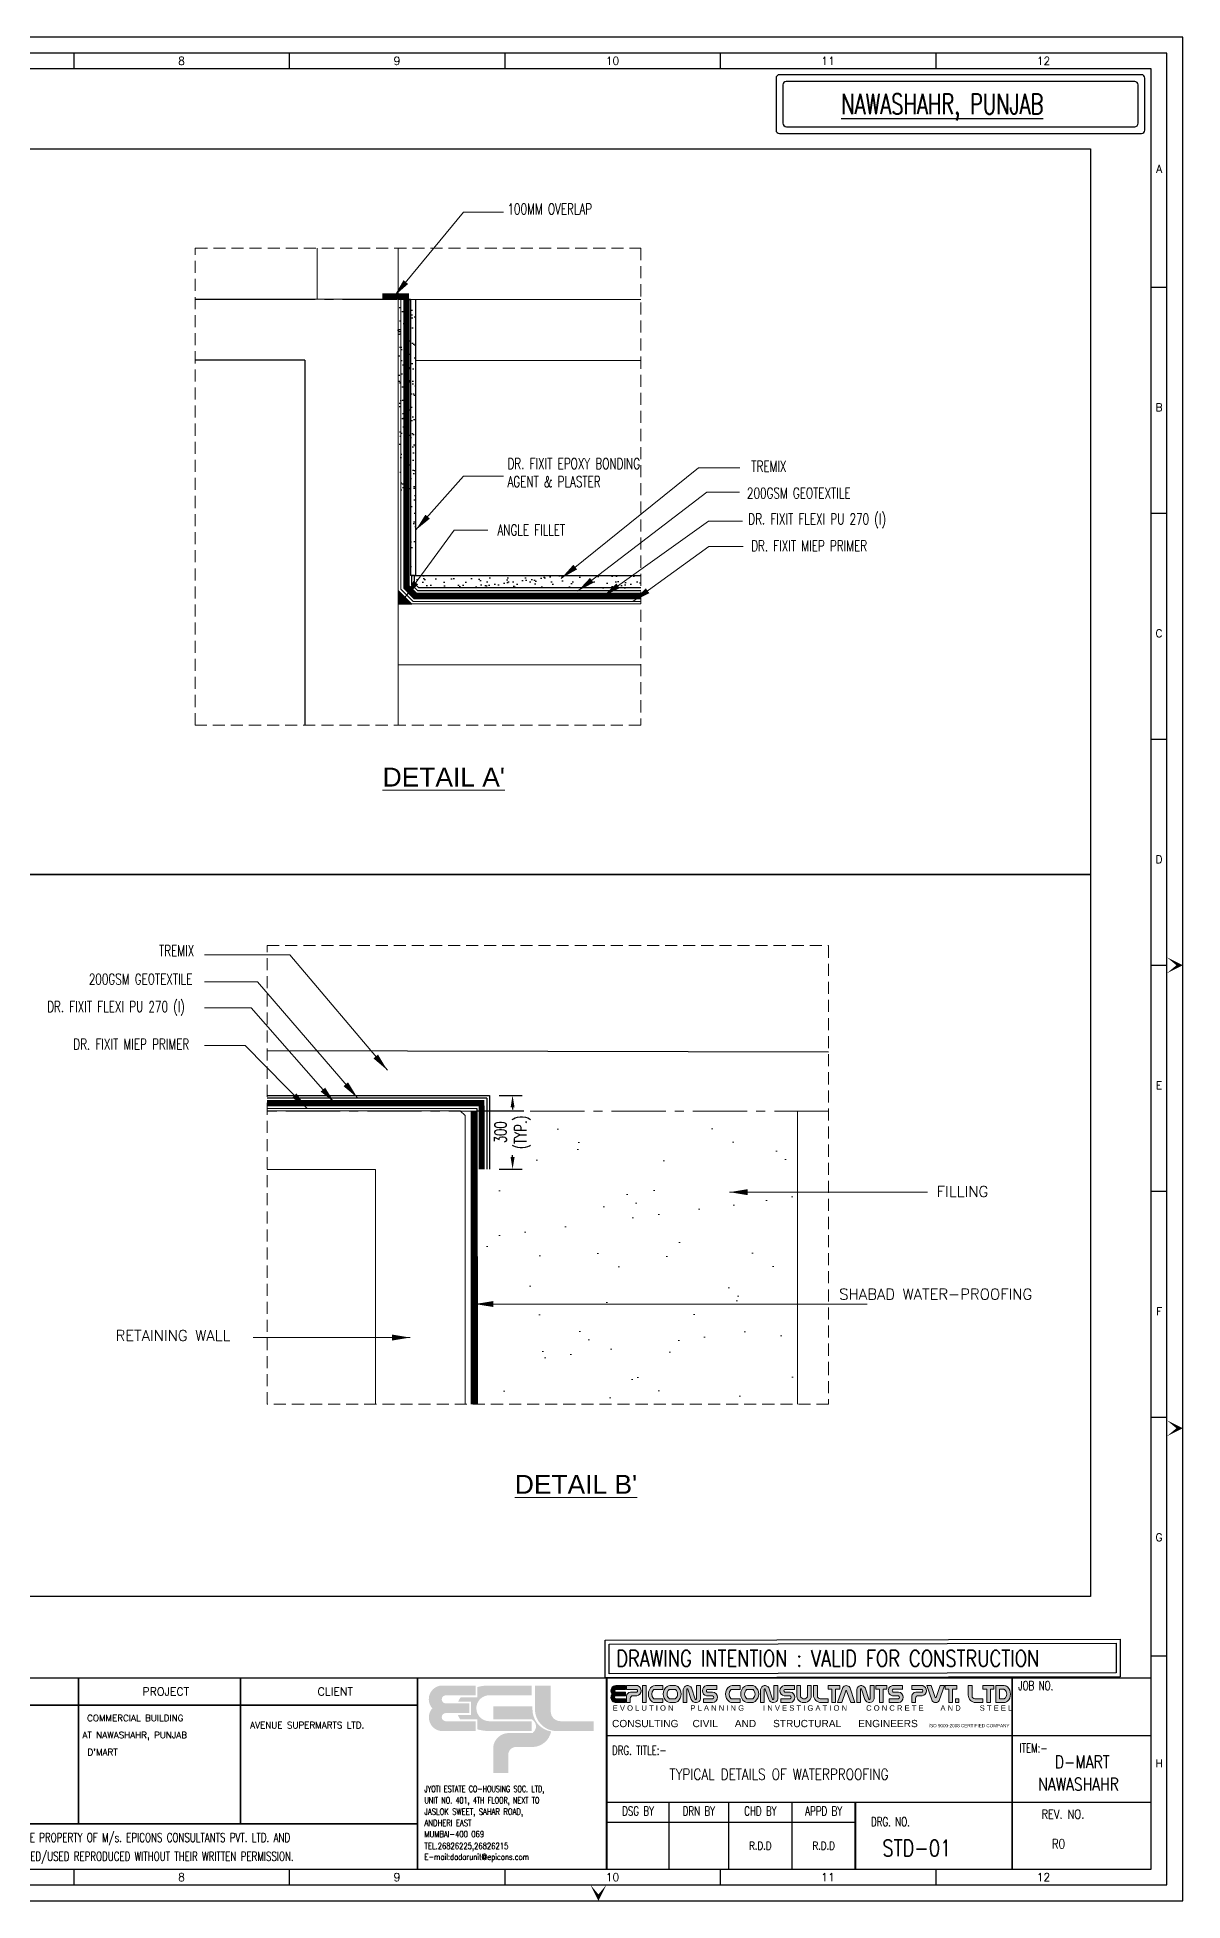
# Model space of a CAD drawing. Header units: inches. Extents: x 119838 to 336563, y 211485 to 250849.
# Drawn here: x 151009 to 174755, y 211780 to 250411 of the extents above; entities that cross this region are included whole.
import ezdxf
from ezdxf.enums import TextEntityAlignment as Align

# ---------------------------------------------------------------- set-up
doc = ezdxf.new("R2010")
doc.units = ezdxf.units.IN
doc.header["$MEASUREMENT"] = 0
for name, pattern in [('( Dashed )', [0.75, 0.5, -0.25]), ('AU- grd_tower_text$0$DASHED2', [0.375, 0.25, -0.125]), ('CENTER2', [1.125, 0.75, -0.125, 0.125, -0.125]), ('DASHED2', [9.525, 6.35, -3.175])]:
    doc.linetypes.add(name, pattern=pattern)
for name, color, linetype, lineweight in [('00 ECPL LOGO', 250, 'Continuous', 20), ('00 ELEV-2', 9, 'Continuous', 30), ('200 mm', 40, 'Continuous', 5), ('COMMENTS 09.01.18', 50, 'Continuous', 5), ('elevation', 252, 'Continuous', 5), ('hatch', 8, 'Continuous', 0), ('LINE', 251, 'Continuous', 18), ('text 1', 7, 'Continuous', 5), ('yogi arrow', 9, 'Continuous', 5), ('yogi stair', 25, 'DASHED2', 5), ('yogi txt', 7, 'Continuous', 5)]:
    doc.layers.add(name, color=color, linetype=linetype, lineweight=lineweight)
for name, color, linetype in [('COL', 1, 'Continuous'), ('Column', 1, 'Continuous'), ('LINE WORK', 4, 'Continuous'), ('membren', 100, 'Continuous'), ('PNA', 8, 'Continuous'), ('S-TEXT', 2, 'Continuous'), ('S-TEXT-1', 4, 'Continuous'), ('S-TITIL', 6, 'Continuous'), ('SCHEDULE LINE-1', 7, 'Continuous'), ('SUB TITLE', 3, 'Continuous'), ('TABLE FRAME', 5, 'Continuous'), ('text', 7, 'Continuous'), ('TEXT (SHEET)', 4, 'Continuous'), ('TITLE', 6, 'Continuous')]:
    doc.layers.add(name, color=color, linetype=linetype)
doc.styles.add('iso', font='simplex.shx', dxfattribs={"width": 0.8})
doc.styles.add('JITU', font='arial.ttf')
doc.styles.add('ROMANS', font='simplex.shx', dxfattribs={"width": 0.7})
doc.styles.add('SEC. TEXT', font='arial.ttf', dxfattribs={"height": 180})
doc.linetypes.add('ZIGZAG', pattern='A,0.0001,-0.2,[131,ltypeshp.shx,S=0.2,R=0,X=-0.2,Y=0],-0.4,[131,ltypeshp.shx,S=0.2,R=180,X=0.2,Y=0],-0.2', length=0.8001)
doc.dimstyles.new('dim100', dxfattribs={"dimtxt": 250, "dimasz": 250, "dimexe": 200, "dimexo": 200, "dimgap": 100, "dimtad": 1, "dimdec": 0, "dimzin": 0, "dimdsep": 46, "dimtxsty": 'ROMANS', "dimcen": 0, "dimclrd": 5, "dimclre": 5, "dimclrt": 4, "dimadec": 0, "dimazin": 0, "dimtfac": 1, "dimtdec": 0, "dimtix": 1, "dimtofl": 0, "dimtmove": 2, "dimatfit": 3, "dimfxl": 0, "dimtolj": 1, "dimtzin": 0, "dimlwd": -1, "dimlwe": -1, "dimarcsym": 0})
doc.dimstyles.new('PLUMBING', dxfattribs={"dimscale": 75, "dimtxt": 3, "dimasz": 4, "dimexe": 0.6, "dimexo": 0.008, "dimgap": 0.5, "dimtad": 1, "dimdec": 0, "dimrnd": 5, "dimzin": 0, "dimdsep": 46, "dimtxsty": 'iso', "dimcen": 0, "dimdle": 1, "dimclrt": 7, "dimadec": 0, "dimazin": 0, "dimtfac": 1, "dimtdec": 0, "dimtofl": 0, "dimtmove": 2, "dimatfit": 3, "dimfxl": 0, "dimtolj": 1, "dimtzin": 0, "dimlwd": -1, "dimarcsym": 0})
pattern_1 = [(37.5, (521580.54, -1335870.64), (-8.985776, 274.854474), [0, -216.822528, 0, -242.49888, 0, -231.8004]), (7.5, (521580.54, -1335870.64), (252.452276, 402.56898), [0, -116.970048, 0, -195.425568, 0, -74.88936]), (327.5, (521405.1, -1335870.64), (444.221315, 0.807123), [0, -71.3232, 0, -256.76352, 0, -335.21904]), (317.5, (521405.1, -1335870.64), (428.8133, 125.19711), [0, -35.6616, 0, -168.322752, 0, -192.57264])]

# ---------------------------------------------------------------- blocks, each defined once
blk = doc.blocks.new('FOLDER')
at = {"layer": 'PNA'}
for points in [[(-1250, 2500), (0, 0), (0, 1000)], [(1250, 2500), (0, 0), (0, 1000)]]:
    blk.add_solid(points, dxfattribs=at)
blk = doc.blocks.new('ecpl logo')
at = {"layer": '00 ECPL LOGO'}
for color, points in [(256, [(351, -827, 0.621111), (586, -1401), (1442, -1401), (1442, -1151), (682, -1151, -0.917622), (682, -948), (1285, -948), (1285, -702), (682, -702, -0.926164), (682, -501), (1442, -501), (1442, -251), (581, -251, 0.621111), (351, -827)]), (152, [(2940, -251), (2940, -863, 0.384329), (3453, -1401), (4422, -1401), (4422, -1151), (3582, -1151, -0.414214), (3340, -908), (3340, -251)]), (140, [(1887, -779), (1887, -1102), (2862, -1102, -0.232111), (2971, -1281, -0.194401), (2883, -1450), (2269, -1450, 0.364674), (1887, -1802), (1887, -2463), (2269, -2463), (2269, -1996, -0.414214), (2462, -1802), (2899, -1802, 0.338499), (3350, -1412, -0.371272), (2877, -839), (2877, -779)])]:
    blk.add_hatch(color=color, dxfattribs=at).paths.add_polyline_path(points)
h = blk.add_hatch(color=253, dxfattribs=at)
h.dxf.hatch_style = 1
h.paths.add_polyline_path([(995, -993, 0.07148), (1056, -1106), (1486, -1106), (1486, -1356, 0.065387), (1776, -1401), (2862, -1401), (2862, -1151), (1776, -1151, -0.910826), (1742, -501), (2862, -501), (2862, -251), (1776, -251, 0.069483), (1486, -291), (1486, -546), (1071, -546, 0.072407), (1003, -657), (1329, -657), (1329, -993)])
blk = doc.blocks.new('EPICONS TITLE')
at = {"layer": '00 ECPL LOGO'}
h = blk.add_hatch(color=7, dxfattribs=at)
h.dxf.hatch_style = 1
h.paths.add_polyline_path([(678, -252), (678, -146), (414, -146, 0.261636), (303, -208, 0.285841), (304, -378, 0.344902), (324, -574, 0.204992), (418, -614), (678, -614), (678, -510), (424, -510, -1), (418, -426), (678, -426), (678, -331), (424, -331, -1), (422, -252)])
h = blk.add_hatch(color=7, dxfattribs=at)
h.dxf.hatch_style = 1
h.paths.add_polyline_path([(1011, -146), (712, -146), (712, -252), (997, -252, -0.440545), (997, -331), (816, -331, 0.414214), (712, -435), (712, -614), (810, -614), (810, -504, -0.414214), (888, -426), (997, -426, 0.757811)])
h.paths.add_polyline_path([(1254, -146), (1153, -146), (1153, -614), (1254, -614)])
h.paths.add_polyline_path([(1708, -146), (1494, -146, 0.154275), (1419, -169, 0.519672), (1419, -591, 0.154275), (1494, -614), (1708, -614), (1708, -510), (1472, -510, -0.210356), (1452, -502, -0.388707), (1452, -260, -0.210356), (1472, -252), (1708, -252)])
h.paths.add_polyline_path([(2037, -146), (1904, -146, 0.159018), (1828, -171, 0.507969), (1828, -589, 0.159018), (1904, -614), (2037, -614, 0.173791), (2119, -585, 0.472311), (2119, -175, 0.173791)])
h.paths.add_polyline_path([(2046, -252, -0.185052), (2063, -258, -0.445894), (2063, -504, -0.185052), (2046, -510), (1899, -510, -0.185052), (1882, -504, -0.445894), (1882, -258, -0.185052), (1899, -252)], flags=16)
h.paths.add_polyline_path([(2501, -209, 0.723435), (2273, -252), (2273, -614), (2374, -614), (2374, -252, -0.723435), (2399, -241), (2495, -533, 0.724077), (2751, -510), (2751, -146), (2635, -146), (2635, -509, -0.755661), (2603, -519)])
h.paths.add_polyline_path([(3198, -146), (2916, -146, 0.823713), (2916, -429), (3082, -429, -0.713272), (3082, -510), (2830, -510), (2830, -614), (3082, -614, 0.900309), (3082, -324), (2936, -324, -0.746931), (2936, -252), (3198, -252)])
h = blk.add_hatch(color=7, dxfattribs=at)
h.dxf.hatch_style = 1
h.paths.add_polyline_path([(3837, -146), (3623, -146, 0.154275), (3548, -169, 0.519672), (3548, -591, 0.154275), (3623, -614), (3837, -614), (3837, -510), (3600, -510, -0.210932), (3581, -502, -0.385278), (3580, -260, -0.212895), (3599, -252), (3837, -252)])
h.paths.add_polyline_path([(4255, -175, 0.173792), (4173, -146), (4040, -146, 0.159018), (3964, -171, 0.507969), (3964, -589, 0.159018), (4040, -614), (4173, -614, 0.173792), (4255, -585, 0.472311)])
h.paths.add_polyline_path([(4182, -252, -0.185053), (4199, -258, -0.445893), (4199, -504, -0.185053), (4182, -510), (4035, -510, -0.185053), (4017, -504, -0.445893), (4017, -258, -0.185053), (4035, -252)], flags=16)
h.paths.add_polyline_path([(4406, -252), (4406, -614), (4507, -614), (4507, -252, -0.436861), (4522, -236, -0.319738), (4534, -245), (4629, -533, 0.724077), (4884, -510), (4884, -146), (4768, -146), (4768, -509, -0.755661), (4737, -519), (4635, -209, 0.723435)])
h.paths.add_polyline_path([(5335, -146), (5053, -146, 0.823713), (5053, -429), (5219, -429, -0.713272), (5219, -510), (4967, -510), (4967, -614), (5219, -614, 0.900309), (5219, -324), (5074, -324, -0.746931), (5074, -252), (5335, -252)])
h.paths.add_polyline_path([(5509, -146), (5408, -146), (5408, -452, 0.160106), (5433, -529, 0.505303), (5772, -529, 0.160106), (5797, -452), (5797, -146), (5699, -146), (5699, -451, -0.621318), (5509, -451)])
h.paths.add_polyline_path([(5969, -146), (5862, -146), (5862, -406, 0.414214), (6070, -614), (6267, -614), (6267, -510), (6047, -510, -0.414214), (5969, -432)])
h.paths.add_polyline_path([(6589, -146), (6267, -146), (6267, -249), (6372, -249), (6372, -614), (6473, -614), (6473, -249), (6589, -249)])
h.paths.add_polyline_path([(6863, -194, 0.539211), (6672, -201), (6523, -614), (6641, -614), (6752, -289, -0.708617), (6777, -289), (6894, -614), (7006, -614)])
h.paths.add_polyline_path([(7288, -209, 0.723435), (7059, -252), (7059, -614), (7160, -614), (7160, -252, -0.723435), (7186, -241), (7282, -533, 0.724077), (7538, -510), (7538, -146), (7421, -146), (7421, -509, -0.755661), (7390, -519)])
h.paths.add_polyline_path([(7886, -146), (7579, -146), (7579, -249), (7684, -249), (7684, -614), (7785, -614), (7785, -249), (7886, -249)])
h.paths.add_polyline_path([(8321, -146), (8059, -146, 0.157568), (7983, -170, 0.511532), (7983, -404, 0.157569), (8059, -429), (8206, -429, -0.713272), (8206, -510), (7953, -510), (7953, -614), (8206, -614, 0.900308), (8206, -324), (8065, -324), (8060, -324, -0.722204), (8060, -249), (8321, -249)])
h = blk.add_hatch(color=7, dxfattribs=at)
h.dxf.hatch_style = 1
h.paths.add_polyline_path([(8875, -146), (8576, -146), (8576, -252), (8849, -252, -0.270444), (8871, -265, -0.26297), (8871, -318, -0.270444), (8849, -331), (8680, -331, 0.414214), (8576, -435), (8576, -614), (8674, -614), (8674, -504, -0.414214), (8752, -426), (8861, -426, 0.757811)])
h.paths.add_polyline_path([(9103, -146), (8990, -146), (9133, -566, 0.539211), (9324, -560), (9474, -146), (9356, -146), (9244, -471, -0.708617), (9220, -471)])
h.paths.add_polyline_path([(9814, -146), (9492, -146), (9492, -249), (9597, -249), (9597, -614), (9698, -614), (9698, -249), (9814, -249)])
h.paths.add_polyline_path([(10234, -146), (10128, -146), (10128, -406, 0.414214), (10336, -614), (10533, -614), (10533, -510), (10312, -510, -0.414214), (10234, -432)])
h.paths.add_polyline_path([(9871, -510), (9775, -510), (9775, -614), (9871, -614)])
h = blk.add_hatch(color=7, dxfattribs=at)
h.dxf.hatch_style = 1
h.paths.add_polyline_path([(10533, -146), (10533, -249), (10637, -249), (10637, -614), (10739, -614), (10739, -249), (10839, -249), (10839, -146)])
h.paths.add_polyline_path([(10890, -146), (10890, -614), (11119, -614, 0.189446), (11208, -580, 0.435754), (11208, -181, 0.189446), (11119, -146)])
h.paths.add_polyline_path([(11122, -249, -0.519112), (11122, -510), (10989, -510), (10989, -249)], flags=16)
at = {"layer": '00 ECPL LOGO', "color": 7}
for p, q in [((678, -146), (414, -146)), ((418, -426), (678, -426)), ((678, -510), (418, -510)), ((424, -252), (678, -252)), ((678, -331), (424, -331)), ((678, -252), (678, -146)), ((678, -426), (678, -331)), ((678, -614), (678, -510)), ((1011, -146), (712, -146)), ((712, -146), (712, -252)), ((997, -252), (712, -252)), ((712, -435), (712, -614)), ((810, -504), (810, -614)), ((997, -331), (816, -331)), ((888, -426), (997, -426)), ((1153, -146), (1254, -146)), ((1153, -146), (1153, -614)), ((1254, -146), (1254, -614)), ((1472, -252), (1708, -252)), ((1472, -510), (1708, -510)), ((1494, -146), (1708, -146)), ((1708, -252), (1708, -146)), ((1708, -614), (1708, -510)), ((1899, -252), (2046, -252)), ((1899, -510), (2046, -510)), ((1904, -146), (2037, -146)), ((2273, -252), (2273, -614)), ((2374, -252), (2374, -614)), ((2399, -241), (2495, -533)), ((2501, -209), (2603, -519)), ((2635, -146), (2751, -146)), ((2751, -146), (2635, -146)), ((2635, -146), (2635, -510)), ((2751, -146), (2751, -510)), ((2751, -252), (2751, -252)), ((2751, -510), (2751, -510)), ((2830, -614), (2830, -510)), ((2830, -510), (3082, -510)), ((2916, -146), (3198, -146)), ((3198, -146), (2916, -146)), ((3082, -429), (2916, -429)), ((2936, -252), (3198, -252)), ((3082, -324), (2936, -324)), ((3198, -252), (3198, -146)), ((3599, -252), (3837, -252)), ((3600, -510), (3837, -510)), ((3837, -146), (3623, -146)), ((3837, -252), (3837, -146)), ((3837, -614), (3837, -510)), ((4035, -252), (4182, -252)), ((4035, -510), (4182, -510)), ((4040, -146), (4173, -146)), ((4406, -252), (4406, -614)), ((4507, -252), (4507, -614)), ((4534, -245), (4629, -533)), ((4635, -209), (4737, -519)), ((4768, -146), (4884, -146)), ((4768, -146), (4884, -146)), ((4884, -146), (4768, -146)), ((4768, -146), (4768, -510)), ((4884, -146), (4884, -510)), ((4884, -252), (4884, -252)), ((4967, -614), (4967, -510)), ((4967, -510), (5219, -510)), ((4967, -510), (5219, -510)), ((5053, -146), (5335, -146)), ((5053, -146), (5335, -146)), ((5335, -146), (5053, -146)), ((5219, -429), (5053, -429)), ((5074, -252), (5335, -252)), ((5219, -324), (5074, -324)), ((5335, -252), (5335, -146)), ((5408, -146), (5509, -146)), ((5509, -146), (5408, -146)), ((5408, -146), (5408, -452)), ((5509, -146), (5509, -451)), ((5699, -146), (5797, -146)), ((5797, -146), (5699, -146)), ((5699, -146), (5699, -451)), ((5797, -146), (5797, -452)), ((5862, -146), (5969, -146)), ((5969, -146), (5862, -146)), ((5862, -406), (5862, -146)), ((5969, -432), (5969, -146)), ((6047, -510), (6267, -510)), ((6267, -146), (6589, -146)), ((6589, -146), (6267, -146)), ((6267, -146), (6267, -249)), ((6267, -249), (6372, -249)), ((6267, -510), (6267, -614)), ((6372, -614), (6372, -249)), ((6473, -614), (6473, -249)), ((6473, -249), (6589, -249)), ((6523, -614), (6672, -201)), ((6589, -146), (6589, -249)), ((6641, -614), (6752, -289)), ((6894, -614), (6777, -289)), ((7006, -614), (6863, -194)), ((7059, -252), (7059, -614)), ((7160, -252), (7160, -614)), ((7186, -241), (7282, -533)), ((7288, -209), (7390, -519)), ((7421, -146), (7538, -146)), ((7421, -146), (7538, -146)), ((7538, -146), (7421, -146)), ((7421, -146), (7538, -146)), ((7421, -146), (7421, -510)), ((7538, -146), (7538, -510)), ((7538, -252), (7538, -252)), ((7538, -510), (7538, -510)), ((7579, -146), (7886, -146)), ((7886, -146), (7579, -146)), ((7579, -146), (7886, -146)), ((7579, -146), (7886, -146)), ((7886, -146), (7579, -146)), ((7579, -146), (7579, -249)), ((7579, -249), (7684, -249)), ((7579, -249), (7684, -249)), ((7684, -614), (7684, -249)), ((7785, -614), (7785, -249)), ((7785, -249), (7886, -249)), ((7785, -249), (7886, -249)), ((7886, -146), (7886, -249)), ((7953, -614), (7953, -510)), ((7953, -510), (8206, -510)), ((7953, -510), (8206, -510)), ((7953, -510), (8206, -510)), ((8040, -146), (8321, -146)), ((8040, -146), (8321, -146)), ((8206, -429), (8040, -429)), ((8321, -146), (8059, -146)), ((8059, -429), (8194, -429)), ((8060, -249), (8321, -249)), ((8206, -324), (8060, -324)), ((8065, -324), (8206, -324)), ((8321, -252), (8321, -146)), ((8875, -146), (8576, -146)), ((8576, -146), (8576, -252)), ((8849, -252), (8576, -252)), ((8576, -435), (8576, -614)), ((8674, -504), (8674, -614)), ((8849, -331), (8680, -331)), ((8752, -426), (8861, -426)), ((9103, -146), (8990, -146)), ((9103, -146), (8990, -146)), ((8990, -146), (9133, -566)), ((9103, -146), (9220, -471)), ((9356, -146), (9244, -471)), ((9474, -146), (9324, -560)), ((9474, -146), (9356, -146)), ((9408, -146), (9356, -146)), ((9474, -146), (9356, -146)), ((9492, -146), (9814, -146)), ((9814, -146), (9492, -146)), ((9492, -146), (9814, -146)), ((9492, -146), (9814, -146)), ((9492, -146), (9814, -146)), ((9492, -146), (9492, -249)), ((9492, -249), (9597, -249)), ((9492, -249), (9597, -249)), ((9597, -614), (9597, -249)), ((9698, -614), (9698, -249)), ((9698, -249), (9814, -249)), ((9698, -249), (9814, -249)), ((9814, -146), (9814, -249)), ((10128, -146), (10234, -146)), ((10234, -146), (10128, -146)), ((10128, -406), (10128, -146)), ((10234, -432), (10234, -146)), ((10312, -510), (10533, -510)), ((10533, -146), (10839, -146)), ((10839, -146), (10533, -146)), ((10533, -146), (10533, -249)), ((10533, -249), (10637, -249)), ((10637, -249), (10533, -249)), ((10533, -510), (10533, -614)), ((10637, -614), (10637, -249)), ((10739, -614), (10739, -249)), ((10739, -249), (10839, -249)), ((10739, -249), (10839, -249)), ((10839, -249), (10739, -249)), ((10839, -146), (10839, -249)), ((10890, -146), (11119, -146)), ((10890, -146), (10890, -614)), ((10989, -249), (10989, -510)), ((10989, -249), (11113, -249)), ((10989, -510), (11113, -510)), ((418, -614), (678, -614)), ((712, -614), (810, -614)), ((1153, -614), (1254, -614)), ((1494, -614), (1708, -614)), ((2037, -614), (1904, -614)), ((2273, -614), (2374, -614)), ((2614, -614), (2635, -614)), ((2635, -614), (2635, -614)), ((2830, -614), (3082, -614)), ((2830, -614), (3082, -614)), ((3623, -614), (3837, -614)), ((4040, -614), (4173, -614)), ((4406, -614), (4507, -614)), ((4406, -614), (4507, -614)), ((4406, -614), (4507, -614)), ((4967, -614), (5219, -614)), ((4967, -614), (5219, -614)), ((4967, -614), (5219, -614)), ((6070, -614), (6267, -614)), ((6070, -614), (6267, -614)), ((6372, -614), (6473, -614)), ((6372, -614), (6473, -614)), ((6523, -614), (6641, -614)), ((6589, -614), (6641, -614)), ((6894, -614), (7006, -614)), ((6894, -614), (7006, -614)), ((7059, -614), (7160, -614)), ((7059, -614), (7160, -614)), ((7059, -614), (7160, -614)), ((7684, -614), (7785, -614)), ((7684, -614), (7785, -614)), ((7684, -614), (7785, -614)), ((7684, -614), (7785, -614)), ((7953, -614), (8206, -614)), ((7953, -614), (8206, -614)), ((7953, -614), (8206, -614)), ((7953, -614), (8206, -614)), ((7953, -614), (8206, -614)), ((8576, -614), (8674, -614)), ((9597, -614), (9698, -614)), ((9597, -614), (9698, -614)), ((9597, -614), (9698, -614)), ((10336, -614), (10533, -614)), ((10336, -614), (10533, -614)), ((10637, -614), (10739, -614)), ((10637, -614), (10739, -614)), ((10637, -614), (10739, -614)), ((10637, -614), (10739, -614)), ((10653, -614), (10739, -614)), ((10653, -614), (10739, -614)), ((10653, -614), (10739, -614)), ((10653, -614), (10739, -614)), ((10890, -614), (11119, -614))]:
    blk.add_line(p, q, dxfattribs=at)
blk.add_lwpolyline([(9775, -510), (9871, -510), (9871, -614), (9775, -614)], close=True, dxfattribs=at)
for centre, radius, start, end in [((439, -292), 160, 148.648, 212.4563), ((439, -464), 160, 147.5437, 223.6612), ((414, -276), 130, 90, 148.648), ((421, -468), 42.1, 94.0242, 265.9758), ((423, -291), 39.6, 88.7637, 271.2363), ((816, -435), 104, 90, 180), ((888, -504), 78, 90, 180), ((965, -284), 146, 282.7188, 71.3398), ((961, -291), 53.7, 312.4487, 47.5513), ((1567, -380), 257, 125.0807, 234.9193), ((1584, -381), 179, 137.5171, 222.4829), ((1494, -276), 130, 90, 125.0807), ((1472, -278), 26, 90, 137.5171), ((1472, -484), 26, 222.4829, 270), ((1981, -380), 259, 126.1417, 233.8583), ((1992, -381), 165, 131.9364, 228.0636), ((1904, -276), 130, 90, 126.1417), ((1899, -278), 26, 90, 131.9364), ((1899, -484), 26, 228.0636, 270), ((2037, -276), 130, 50.5638, 90), ((2046, -278), 26, 48.0636, 90), ((2046, -484), 26, 270, 311.9364), ((1953, -381), 165, 311.9364, 48.0636), ((1951, -380), 265, 309.4362, 50.5638), ((2394, -268), 122, 28.75, 172.2831), ((2388, -251), 14.5, 40.0191, 183.5523), ((2619, -479), 135, 203.2219, 346.755), ((2618, -510), 17.1, 214.0796, 357.6127), ((2944, -287), 144, 101.0425, 258.9575), ((2947, -288), 37.6, 106.4856, 253.5144), ((3067, -469), 146, 276.006, 83.994), ((3068, -470), 43.1, 289.0016, 70.9984), ((3696, -380), 257, 125.0807, 234.9193), ((3714, -381), 180, 138.0741, 222.3563), ((3623, -276), 130, 90, 125.0807), ((3599, -278), 26, 90, 138.0741), ((3600, -484), 26, 222.3563, 270), ((4116, -380), 259, 126.1417, 233.8583), ((4127, -381), 165, 131.9364, 228.0636), ((4040, -276), 130, 90, 126.1417), ((4035, -278), 26, 90, 131.9364), ((4035, -484), 26, 228.0636, 270), ((4173, -276), 130, 50.5638, 90), ((4182, -278), 26, 48.0636, 90), ((4182, -484), 26, 270, 311.9364), ((4089, -381), 165, 311.9364, 48.0636), ((4087, -380), 265, 309.4362, 50.5638), ((4527, -268), 122, 28.75, 172.2831), ((4522, -251), 14.5, 89.1577, 183.5523), ((4522, -249), 13, 18.2334, 89.1577), ((4753, -479), 135, 203.2219, 346.8516), ((4751, -510), 17.1, 214.0796, 357.6127), ((5081, -287), 144, 101.0425, 258.9575), ((5084, -288), 37.6, 106.4856, 253.5144), ((5204, -469), 146, 276.006, 83.994), ((5205, -470), 43.1, 289.0016, 70.9984), ((5538, -452), 130, 180, 216.3848), ((5604, -405), 106, 206.2931, 333.7069), ((5667, -452), 130, 323.6152, 0), ((6070, -406), 208, 180, 270), ((6047, -432), 78, 180, 270), ((6770, -260), 114, 35.166, 148.5022), ((6764, -294), 13, 19.7665, 161.0546), ((7181, -268), 122, 28.75, 172.2831), ((7175, -251), 14.5, 40.0191, 183.5523), ((7406, -479), 135, 203.2219, 346.755), ((7404, -510), 17.1, 214.0796, 357.6127), ((8067, -287), 144, 125.818, 234.182), ((8059, -276), 130, 90, 125.818), ((8059, -299), 130, 234.182, 270), ((8072, -286), 39.3, 108.3261, 238.1957), ((8065, -298), 26, 238.1957, 270), ((8190, -469), 146, 276.006, 83.994), ((8192, -470), 43.1, 289.0016, 70.9984), ((8680, -435), 104, 90, 180), ((8752, -504), 78, 90, 180), ((8849, -278), 26, 29.4672, 90), ((8849, -305), 26, 270, 330.5328), ((8829, -284), 146, 282.7188, 71.3398), ((8824, -291), 53.7, 330.5328, 29.4672), ((9232, -467), 13, 199.7665, 341.0546), ((10336, -406), 208, 180, 270), ((10312, -432), 78, 180, 270), ((11113, -275), 26, 51.4816, 90), ((11113, -484), 26, 270, 308.5184), ((11119, -276), 130, 47.0907, 90), ((11030, -380), 160, 308.5184, 51.4816), ((11023, -380), 272, 312.9093, 47.0907), ((418, -484), 130, 223.6612, 270), ((1494, -484), 130, 234.9193, 270), ((1904, -484), 130, 233.8583, 270), ((2037, -484), 130, 270, 309.4362), ((3623, -484), 130, 234.9193, 270), ((4040, -484), 130, 233.8583, 270), ((4173, -484), 130, 270, 309.4362), ((5602, -404), 210, 216.3848, 323.6152), ((9227, -500), 114, 215.166, 328.5022), ((11119, -484), 130, 270, 312.9093)]:
    blk.add_arc(centre, radius, start, end, dxfattribs=at)
at = {"layer": '00 ECPL LOGO', "color": 7, "attachment_point": 1, "style": 'SEC. TEXT'}
for s, insert, char_height, width in [('E V O L U T I O N        P L A N N I N G         I N V E S T I G A T I O N         C O N C R E T E        A N D         S T E E L', (328, -689), 150, 445502.26), ('CONSULTING     CIVIL      AND      STRUCTURAL      ENGINEERS', (309, -1092), 200, 495763.22), ('iSO 9000-2008 CERTIFIED COMPANY', (9049, -1204), 90, 434288.5)]:
    blk.add_mtext(s, dxfattribs=dict(at, insert=insert, char_height=char_height, width=width))
blk = doc.blocks.new('A$C3C59465C')
at = {"layer": 'LINE'}
h = blk.add_hatch(color=251, dxfattribs=at)
h.dxf.hatch_style = 1
h.paths.add_polyline_path([(0, 0), (0.05, 0), (0.05, 0.05)])
for p, q in [((0, 0), (0.05, 0.05)), ((0.05, 0), (0, 0)), ((0.05, 0), (0.05, 0.05))]:
    blk.add_line(p, q, dxfattribs=at)
blk = doc.blocks.new('*D216')
at = {"layer": 'LINE WORK', "color": 5}
for p, q in [((160583, 228476), (161062, 228476)), ((160862, 228226), (160862, 228186)), ((160862, 227195), (160862, 227236)), ((160583, 226945), (161062, 226945))]:
    blk.add_line(p, q, dxfattribs=at)
for points in [[(160821, 228226), (160904, 228226), (160862, 228476)], [(160821, 227195), (160904, 227195), (160862, 226945)]]:
    blk.add_solid(points, dxfattribs=at)
at = {"layer": 'LINE WORK', "color": 4, "insert": (160862, 227711), "char_height": 250, "attachment_point": 5, "rotation": 90, "style": 'ROMANS'}
blk.add_mtext('\\A1;300\\P(TYP.)', dxfattribs=at)

msp = doc.modelspace()

# ---------------------------------------------------------------- hatches: boundary and pattern name
at = {"layer": 'Column'}
h = msp.add_hatch(dxfattribs=at)
h.set_pattern_fill('AR-SAND', color=0, scale=5.616)
h.set_pattern_definition(pattern_1)
h.paths.add_polyline_path([(158852.1, 244976.2), (158492.7, 244976.2), (158492.7, 240800.8), (158745.5, 240800.8), (158745.5, 239250.2), (158829.7, 239250.2), (158852.2, 239250.2)])
h = msp.add_hatch(dxfattribs=at)
h.set_pattern_fill('AR-SAND', color=0, scale=5.616)
h.set_pattern_definition(pattern_1)
h.paths.add_polyline_path([(163523.1, 238997.3), (163523.1, 239250), (158829.7, 239250.2), (158829.7, 239083.5), (158915.7, 238997.4)])
at = {"layer": 'hatch'}
h = msp.add_hatch(dxfattribs=at)
h.set_pattern_fill('AR-SAND', color=252, scale=40.5)
h.set_pattern_definition([(37.5, (1333430.4, 1240272.9), (-64.8013, 1982.1236), [0, -1563.624, 0, -1748.79, 0, -1671.6375]), (7.5, (1333430.4, 1240273), (1820.5693, 2903.1417), [0, -843.534, 0, -1409.319, 0, -540.0675]), (327.5, (1332165, 1240272.9), (3203.5191, 5.8206), [0, -514.35, 0, -1851.66, 0, -2417.445]), (317.5, (1332165, 1240273), (3092.4036, 902.864), [0, -257.175, 0, -1213.866, 0, -1388.745])])
h.paths.add_polyline_path([(160285.6, 222071), (166765.6, 222071), (166765.6, 228167), (160285.6, 228167)])

# ---------------------------------------------------------------- linework, layer by layer
at = {"color": 1}
for p, q in [((174102.1, 216396.6), (121144.5, 216396.6)), ((162822.1, 215202.4), (174102.1, 215202.4)), ((162822.1, 213825.8), (174102.1, 213825.8)), ((162822.1, 213406), (167968.1, 213406))]:
    msp.add_line(p, q, dxfattribs=at)
at = {"color": 5, "linetype": 'ByBlock', "lineweight": -2}
for p, q in [((164105.1, 212432.7), (164105.1, 213825.8)), ((165343.4, 212432.7), (165343.4, 213825.8)), ((166655.7, 212432.7), (166655.7, 213825.8))]:
    msp.add_line(p, q, dxfattribs=at)
msp.add_line((167968.1, 212432.7), (167968.1, 213825.8))
at = {"flags": 128}
msp.add_lwpolyline([(119838.5, 211779.7), (174755.1, 211779.7), (174755.1, 250411.2), (119838.5, 250411.2)], close=True, dxfattribs=at)
at = {"color": 1, "const_width": 37.6}
for points in [[(151865.5, 213372.2), (151865.5, 216396.6)], [(158891.9, 212432.7), (158891.9, 216396.6)], [(162812.8, 212432.7), (162812.8, 216396.6)], [(171218.2, 212432.7), (171218.2, 216396.6)], [(148392.8, 215835.2), (158891.9, 215835.2)], [(167968.1, 212432.7), (167968.1, 213825.8)], [(148392.8, 213372.2), (158891.9, 213372.2)]]:
    msp.add_lwpolyline(points, dxfattribs=at)
at = {"color": 1, "const_width": 37.6, "elevation": 0}
msp.add_lwpolyline([(155222.8, 213372.2), (155222.8, 216396.6)], dxfattribs=at)
at = {"layer": '200 mm'}
for p, q in [((156807.9, 246040.2, 13996.4), (156807.9, 244980.2, 13996.4)), ((158492.7, 246040.2, 13996.4), (158492.7, 244980.2, 13996.4))]:
    msp.add_line(p, q, dxfattribs=at)
at = {"layer": '200 mm', "color": 7}
for p, q in [((154285.6, 244980.2, 13996.4), (158492.7, 244980.2, 13996.4)), ((158492.7, 244976.2, 13996.4), (158492.7, 236151.5, 13996.4)), ((156555.2, 243715.6, 13996.4), (154285.6, 243715.6, 13996.4)), ((156555.2, 243716.6, 13996.4), (156555.2, 236151.5, 13996.4)), ((158492.7, 238662.7, 14437.8), (163523.1, 238662.7, 14437.8)), ((163523.1, 237399.1, 14437.8), (158492.7, 237399.1, 14437.8)), ((155774.7, 228151.7, -452259.9), (159774.4, 228151.7, -452259.9)), ((159880.6, 222071, -452259.9), (159880.6, 228060.1, -452259.9)), ((155774.7, 226936.7, -452259.9), (158017.6, 226936.7, -452259.9)), ((158017.6, 222071, -452259.9), (158017.6, 226936.7, -452259.9))]:
    msp.add_line(p, q, dxfattribs=at)
for points, elevation in [([(159774.4, 228151.7), (159880.6, 228060.1)], -454458.2), ([(166765.6, 222071), (166765.6, 228151.7), (166765.6, 228151.7), (166765.6, 222071)], -452259.9)]:
    msp.add_lwpolyline(points, dxfattribs=dict(at, elevation=elevation))
at = {"layer": 'COL', "linetype": 'Continuous'}
for p, q in [((154285.6, 244979.2, 13996.4), (156555.2, 244979.2, 13996.4)), ((156555.2, 243716.6, 13996.4), (154285.6, 243716.6, 13996.4)), ((156555.2, 243716.6, 13996.4), (156555.2, 236151.5, 13996.4))]:
    msp.add_line(p, q, dxfattribs=at)
at = {"layer": 'Column', "color": 0}
for p, q in [((158745.4, 244976.2, -1614526.3), (158492.7, 244976.2, -1614526.3)), ((158829.7, 239250.2, 13996.4), (158745.5, 239250.2, 13996.4)), ((167414, 229373, -452259.9), (155774.7, 229400, -452259.9)), ((161095.6, 228149.3, -454436.3), (160126.6, 228149.3, -454452.4))]:
    msp.add_line(p, q, dxfattribs=at)
for points, elevation in [([(158745.4, 244976.2), (158745.5, 239250.2)], 13996.4), ([(158852.1, 244976.2), (158852.2, 239250.2)], 13996.4), ([(163523.1, 238997.3), (158915.7, 238997.4), (158829.7, 239083.5), (158829.7, 239250.2), (163523.1, 239250)], 13996.4), ([(155774.7, 228475.5), (160383.3, 228475.9)], -452259.9), ([(160383.3, 228475.9), (160383.4, 226945.2)], -452259.9)]:
    msp.add_lwpolyline(points, dxfattribs=dict(at, elevation=elevation))
at = {"layer": 'COMMENTS 09.01.18', "linetype": '( Dashed )', "ltscale": 500}
for points, elevation in [([(163523.1, 237041.2), (163523.1, 236151.5), (154285.6, 236151.5), (154285.6, 246040.2), (163523.1, 246040.2), (163523.1, 237041.2)], 556501.9), ([(167414, 222926.5), (167414, 222071), (155774.7, 222071), (155774.7, 231579.4), (167414, 231579.4), (167414, 222926.5)], 69380)]:
    msp.add_lwpolyline(points, dxfattribs=dict(at, elevation=elevation))
at = {"layer": 'COMMENTS 09.01.18', "color": 32, "linetype": 'AU- grd_tower_text$0$DASHED2', "ltscale": 200}
for points, const_width, elevation in [([(158661.1, 244976.2), (158661.1, 245046.2), (158160.5, 245046.2)], 112.3, 13996.4), ([(158661.1, 244976.2), (158661.2, 239013.7), (158845.9, 238829), (163523.1, 238828.8)], 112.3, 13996.4), ([(155774.7, 228313.5), (160275.3, 228313.8)], 108, -452259.9), ([(160221.3, 228259.8), (160221.4, 226945.2)], 108, -452259.9)]:
    msp.add_lwpolyline(points, dxfattribs=dict(at, const_width=const_width, elevation=elevation))
at = {"layer": 'COMMENTS 09.01.18', "color": 1, "linetype": 'ZIGZAG', "ltscale": 10}
for points, elevation in [([(158548.8, 244976.2), (158548.9, 238967.1), (158799.4, 238716.6), (163523.1, 238716.5)], 13996.4), ([(155774.7, 228205.5), (160122.2, 228205.7), (160122.2, 228205.7), (160122.2, 228205.7)], -452259.9)]:
    msp.add_lwpolyline(points, dxfattribs=dict(at, elevation=elevation))
at = {"layer": 'COMMENTS 09.01.18', "color": 32}
for points, elevation in [([(158605, 244976.2), (158605.1, 238990.4), (158822.7, 238772.8), (163523.1, 238772.6)], 13996.4), ([(158717.3, 244976.2), (158717.4, 239036.9), (158869.2, 238885.1), (163523.1, 238885)], 13996.4), ([(155774.7, 228367.5), (160275.3, 228367.8)], -452259.9), ([(155774.7, 228259.5), (160275.3, 228259.8)], -452259.9), ([(160167.3, 228259.8), (160167.4, 226945.2)], -452259.9), ([(160275.3, 228259.8), (160275.4, 226945.2)], -452259.9)]:
    msp.add_lwpolyline(points, dxfattribs=dict(at, elevation=elevation))
at = {"layer": 'COMMENTS 09.01.18', "color": 5}
for points, const_width, elevation in [([(158773.5, 239250.2), (158773.5, 239060.2), (158892.5, 238941.3), (163523.1, 238941.1)], 28.1, 13996.4), ([(155774.7, 228421.5), (160329.3, 228421.8)], 27, -452259.9), ([(160329.3, 228421.8), (160329.4, 226945.2)], 27, -452259.9)]:
    msp.add_lwpolyline(points, dxfattribs=dict(at, const_width=const_width, elevation=elevation))
at = {"layer": 'elevation', "color": 250, "linetype": 'CENTER2', "ltscale": 1500}
for p, q in [((163523.1, 244976.4, 10492.4), (154285.6, 244976.2, 10296.6)), ((167414, 228149.7, -454120.2), (155774.7, 228149.4, -454349.5))]:
    msp.add_line(p, q, dxfattribs=at)
at = {"layer": 'LINE WORK', "color": 0, "linetype": 'Continuous'}
for points in [[(149610.1, 248099.6), (172842.7, 248099.6), (172842.7, 233052.9), (149610.1, 233052.9)], [(149610.1, 233052.9), (172842.7, 233052.9), (172842.7, 218087.6), (149610.1, 218087.6)]]:
    msp.add_lwpolyline(points, close=True, dxfattribs=at)
at = {"layer": 'membren', "color": 6, "linetype": 'DASHED2', "ltscale": 0.02, "const_width": 130.1, "elevation": -452259.9}
msp.add_lwpolyline([(160061.6, 222071), (160061.6, 228149.3)], dxfattribs=at)
at = {"layer": 'membren', "color": 6, "elevation": -452259.9}
msp.add_lwpolyline([(160122.2, 228205.7), (160126.6, 222071)], dxfattribs=at)
at = {"layer": 'PNA'}
for p, q in [((151764.3, 250084.7), (151764.3, 249758.2)), ((156231.9, 250084.7), (156231.9, 249758.2)), ((160699.4, 250084.7), (160699.4, 249758.2)), ((165167, 250084.7), (165167, 249758.2)), ((169634.5, 250084.7), (169634.5, 249758.2)), ((174102.1, 245229.2), (174428.6, 245229.2)), ((174102.1, 240544), (174428.6, 240544)), ((174102.1, 235858.7), (174428.6, 235858.7)), ((174102.1, 231173.5), (174428.6, 231173.5)), ((174102.1, 226488.3), (174428.6, 226488.3)), ((174102.1, 221803.1), (174428.6, 221803.1)), ((174102.1, 216856.7), (174428.6, 216856.7)), ((151764.3, 212432.7), (151764.3, 212106.2)), ((156231.9, 212432.7), (156231.9, 212106.2)), ((160699.4, 212432.7), (160699.4, 212106.2)), ((165167, 212432.7), (165167, 212106.2)), ((169634.5, 212432.7), (169634.5, 212106.2))]:
    msp.add_line(p, q, dxfattribs=at)
at = {"layer": 'PNA', "color": 1}
for points in [[(120491.5, 212106.2), (174428.6, 212106.2), (174428.6, 250084.7), (120491.5, 250084.7)], [(121144.5, 212432.7), (174102.1, 212432.7), (174102.1, 249758.2), (121144.5, 249758.2)]]:
    msp.add_lwpolyline(points, close=True, dxfattribs=at)
at = {"layer": 'SCHEDULE LINE-1', "color": 2}
for points in [[(166324.2, 249565), (166324.2, 248486.8, 0.4142136), (166394.6, 248416.5), (173899.5, 248416.5, 0.4142136), (173969.8, 248486.8), (173969.8, 249565, 0.4142136), (173899.5, 249635.3), (166394.6, 249635.3, 0.4142136)], [(166464.9, 249424.3), (166464.9, 248632.1, 0.4142136), (166539.9, 248557.1), (173758.9, 248557.1, 0.4142136), (173829.2, 248627.5), (173829.2, 249424.3, 0.4142136), (173758.9, 249494.6), (166535.2, 249494.6, 0.4142136)]]:
    msp.add_lwpolyline(points, format="xyb", close=True, dxfattribs=at)
at = {"layer": 'TABLE FRAME'}
msp.add_lwpolyline([(173459.6, 216421.8), (162780.6, 216402.3), (162780.6, 217182.6), (173459.6, 217202.1)], close=True, dxfattribs=at)
at = {"layer": 'TABLE FRAME', "color": 8}
msp.add_lwpolyline([(173376.9, 216504.5), (162863.3, 216485), (162863.3, 217099.9), (173376.9, 217119.4)], close=True, dxfattribs=at)
at = {"layer": 'yogi arrow'}
msp.add_line((163523.1, 244976.3, -1614526.3), (158492.7, 244976.2, -1614526.3), dxfattribs=at)
at = {"layer": 'yogi arrow', "elevation": -1614526.3}
msp.add_lwpolyline([(163523.1, 243712.7), (158852.1, 243712.6)], dxfattribs=at)
at = {"layer": 'yogi stair', "linetype": 'AU- grd_tower_text$0$DASHED2', "lineweight": 20, "ltscale": 500}
msp.add_line((156555.2, 243716.6, 13996.4), (155363.9, 243716.6, 13996.4), dxfattribs=at)

# ---------------------------------------------------------------- block references
at = {"layer": '00 ELEV-2'}
for name, p, xscale, yscale, zscale in [('ecpl logo', (158910, 216447.7), 0.8215485696000006, 0.8215485696000006, 0.8215485696000006), ('EPICONS TITLE', (162691.6, 216349.6), 0.752, 0.752, 0.752)]:
    msp.add_blockref(name, p, dxfattribs=dict(at, xscale=xscale, yscale=yscale, zscale=zscale))
at = {"layer": 'membren', "xscale": -5667.94498657668, "yscale": 5667.944986576622, "zscale": 5667.944986576609}
msp.add_blockref('A$C3C59465C', (158775.9, 238660.5, 10789.1), dxfattribs=at)
at = {"layer": 'PNA', "xscale": 0.1305983774003522, "yscale": 0.1305983774003522, "zscale": 0.1305983774003522, "rotation": 90}
for p in [(174755.1, 231173.5), (174755.1, 221574.5)]:
    msp.add_blockref('FOLDER', p, dxfattribs=at)
at = {"layer": 'PNA', "xscale": 0.1305983776706629, "yscale": 0.1305983776706629, "zscale": 0.1305983776706629}
msp.add_blockref('FOLDER', (162642.1, 211779.7), dxfattribs=at)

# ---------------------------------------------------------------- texts
at = {"layer": '00 ELEV-2', "style": 'ROMANS'}
for s, height, width, p in [('JYOTI ESTATE CO-HOUSING SOC. LTD,', 129.855, 0.75, (159035, 214033.4, 3.5)), ('JASLOK SWEET, SAHAR ROAD,', 129.384, 0.8, (159035, 213562.9, 3.5)), ('UNIT NO. 401, 4TH FLOOR, NEXT TO', 129.855, 0.75, (159035, 213798.1, 3.5)), ('ANDHERI EAST', 129.384, 0.8, (159035, 213327.6, 3.5)), ('TEL.26826225,26826215', 129.384, 0.8, (159035, 212849.3, 3.5)), ('MUMBAI-400 069', 129.384, 0.8, (159035, 213095.7, 3.5)), ('E-mail:dadarunit@epicons.com', 129.384, 0.8, (159035, 212625.2, 3.5))]:
    msp.add_text(s, height=height, dxfattribs=dict(at, width=width)).set_placement(p)
at = {"layer": 'PNA', "style": 'ROMANS'}
for s, height, p in [('8', 163.2, (153998.7, 249921.4)), ('9', 163.2, (158466.2, 249921.4)), ('10', 163.25, (162933.8, 249921.4)), ('11', 163.25, (167401.3, 249921.4)), ('12', 163.25, (171868.9, 249921.4)), ('A', 163.2, (174265.3, 247684.9)), ('B', 163.2, (174265.3, 242738.5)), ('C', 163.2, (174265.3, 238053.3)), ('D', 163.2, (174265.3, 233368.1)), ('E', 163.2, (174265.3, 228682.8)), ('F', 163.2, (174265.3, 223997.6)), ('G', 163.2, (174265.3, 219312.4)), ('H', 163.2, (174265.3, 214627.2)), ('8', 163.2, (153998.7, 212269.4)), ('9', 163.2, (158466.2, 212269.4)), ('10', 163.25, (162933.8, 212269.4)), ('11', 163.25, (167401.3, 212269.4)), ('12', 163.25, (171868.9, 212269.4))]:
    msp.add_text(s, height=height, dxfattribs=at).set_placement(p, align=Align.MIDDLE)
at = {"layer": 'S-TEXT', "style": 'ROMANS', "width": 0.8}
for s, height, p in [('R.D.D', 163.21, (165999.6, 212919.3, 0)), ('R.D.D', 163.21, (167311.9, 212919.3, 0)), ('R0', 195.85, (172179.1, 212957.7, 0))]:
    msp.add_text(s, height=height, dxfattribs=at).set_placement(p, align=Align.MIDDLE_CENTER)
at = {"layer": 'S-TEXT-1', "linetype": 'Continuous', "style": 'ROMANS'}
for s, p in [('FILLING', (169655.1, 226369.4, -278379.9)), ('SHABAD WATER-PROOFING', (167634.3, 224241, -278379.9)), ('RETAINING WALL', (152632, 223384.3, -278379.9))]:
    msp.add_text(s, height=225, dxfattribs=at).set_placement(p)
at = {"layer": 'S-TEXT-1', "linetype": 'Continuous', "char_height": 225, "attachment_point": 1, "style": 'ROMANS'}
for s, insert, width in [('100MM OVERLAP', (160757, 246962.6, -278379.9), 27984.769), ('DR. FIXIT EPOXY BONDING \\PAGENT & PLASTER', (160757, 241685.3, -278379.9), 27984.769), ('TREMIX', (165811.6, 241629.3, -278379.9), 27984.769), ('200GSM GEOTEXTILE ', (165722.4, 241073.7, -278379.9), 27984.769), ('ANGLE FILLET ', (160548.6, 240307.9, -278379.9), 27984.769), ('DR. FIXIT FLEXI PU 270 (I) ', (165749.9, 240535.8, -278379.9), 7126.694), ('DR. FIXIT MIEP PRIMER ', (165808.4, 239981.5, -278379.9), 27984.769), ('TREMIX', (153533.4, 231588.6, -278379.9), 8661.644), ('200GSM GEOTEXTILE ', (152077.7, 230998.5, -278379.9), 8661.644), ('DR. FIXIT FLEXI PU 270 (I) ', (151214.1, 230428, -278379.9), 7126.694), ('DR. FIXIT MIEP PRIMER ', (151756.6, 229650.5, -278379.9), 8661.644)]:
    msp.add_mtext(s, dxfattribs=dict(at, insert=insert, width=width))
at = {"layer": 'S-TITIL', "style": 'ROMANS', "width": 0.7}
msp.add_text('%%UNAWASHAHR, PUNJAB', height=421.875, dxfattribs=at).set_placement((167673.6, 249025.9), align=Align.MIDDLE_LEFT)
at = {"layer": 'S-TITIL', "color": 1, "style": 'ROMANS', "width": 0.8}
msp.add_text('TYPICAL DETAILS OF WATERPROOFING', height=228.552, dxfattribs=at).set_placement((164117.9, 214286.4))
at = {"layer": 'SUB TITLE', "style": 'ROMANS', "width": 0.8}
for s, p in [('D-MART', (172103.5, 214525.5)), ('NAWASHAHR', (171759.5, 214063.5))]:
    msp.add_text(s, height=263.11, dxfattribs=at).set_placement(p)
at = {"layer": 'text', "style": 'ROMANS', "width": 0.8}
msp.add_text('  REV. NO.', height=188, dxfattribs=at).set_placement((171619.6, 213479.4))
at = {"layer": 'TEXT (SHEET)', "color": 2, "style": 'ROMANS'}
for s, p in [('PROJECT', (153673.2, 216115.9)), ('CLIENT', (157186.4, 216115.9))]:
    msp.add_text(s, height=165.85, dxfattribs=at).set_placement(p, align=Align.MIDDLE_CENTER)
at = {"layer": 'TEXT (SHEET)', "color": 4, "style": 'ROMANS', "width": 0.7}
for s, height, p in [('JOB NO.', 187.86, (171345.2, 216146.2)), (' DRG. NO.', 187.86, (168203.2, 213323.8)), ('THIS DRAWING IS THE SOLE PROPERTY OF M/s. EPICONS CONSULTANTS PVT. LTD. AND', 187.856, (148547.3, 212995.8)), ('SAME SHALL NOT BE COPIED/USED REPRODUCED WITHOUT THEIR WRITTEN PERMISSION.', 187.856, (148547.3, 212607.1))]:
    msp.add_text(s, height=height, dxfattribs=at).set_placement(p)
at = {"layer": 'TEXT (SHEET)', "color": 2, "style": 'ROMANS'}
for s, height, p in [('COMMERCIAL BUILDING', 132.683, (152042.5, 215566.1)), ('AT NAWASHAHR, PUNJAB', 132.683, (151946.6, 215213.9)), ('AVENUE SUPERMARTS LTD.', 132.683, (155422.4, 215419.8)), (" D'MART", 132.68, (151958.5, 214860.2))]:
    msp.add_text(s, height=height, dxfattribs=at).set_placement(p, align=Align.MIDDLE_LEFT)
at = {"layer": 'TEXT (SHEET)', "color": 4, "style": 'ROMANS', "width": 0.7}
for s, height, p in [('DRG. TITLE:-', 187.856, (162923, 214898.2)), ('ITEM:-', 187.86, (171370.1, 214945.3))]:
    msp.add_text(s, height=height, dxfattribs=at).set_placement(p, align=Align.MIDDLE_LEFT)
for s, p in [('DSG BY', (163463.6, 213639.4)), ('DRN BY', (164724.2, 213639.4)), ('CHD BY', (165999.6, 213639.4)), ('APPD BY', (167311.9, 213639.4))]:
    msp.add_text(s, height=187.86, dxfattribs=at).set_placement(p, align=Align.MIDDLE_CENTER)
at = {"layer": 'TITLE', "style": 'ROMANS', "width": 0.8}
for s, p in [('DRAWING INTENTION : VALID FOR CONSTRUCTION', (163012, 216632.4)), ('STD-01', (168529.4, 212701.5))]:
    msp.add_text(s, height=338.4, dxfattribs=at).set_placement(p)
at = {"layer": 'yogi txt', "color": 1, "style": 'JITU'}
for s, p in [("%%UDETAIL A'", (158169.1, 234877.9, -278379.9)), ("%%UDETAIL B'", (160909.6, 220216.6, -243475))]:
    msp.add_text(s, height=391.249, dxfattribs=at).set_placement(p)

# ---------------------------------------------------------------- dimensions: what is measured, and where the dimension line sits
at = {"layer": 'LINE WORK', "color": 1}
dim = msp.add_linear_dim(base=(160862.4, 226945.2, -278379.9), p1=(160383.3, 228475.9, -452259.9), p2=(160383.4, 226945.2, -452259.9), angle=90, text='300\\P(TYP.)', dimstyle='dim100', override={"dimarcsym": 1}, dxfattribs=at)
dim.commit()
dim.dimension.update_dxf_attribs({"geometry": '*D216', "text_midpoint": (160862.4, 227710.5, -278379.9), "dimtype": 160})

# ---------------------------------------------------------------- leaders
at = {"layer": 'text 1', "color": 0}
for points in [[(158410.8, 245046.2, 13996.4), (159844.1, 246787.2, 13996.4), (160672.8, 246787.2, 13996.4)], [(161869.2, 239193, -278379.9), (164715.9, 241484.1, -278379.9), (165570.8, 241484.1, -278379.9)], [(158852.2, 240191.3, 13996.4), (159844.1, 241315.6, 13996.4), (160672.8, 241315.6, 13996.4)], [(162207, 238926, -278379.9), (164888, 240982.8, -278379.9), (165567.1, 240982.8, -278379.9)], [(162744, 238821.7, -278379.9), (164920.5, 240381.3, -278379.9), (165631.1, 240381.3, -278379.9)], [(158634.4, 238802.2, 10789.1), (159650.8, 240192.5, 10789.1), (160351.9, 240192.5, 10789.1)], [(163358.3, 238716.5, -278379.9), (164933.8, 239853, -278379.9), (165644.3, 239853, -278379.9)], [(158267.2, 228995.6, -278379.9), (156245.9, 231389.5, -278379.9), (154478, 231389.5, -278379.9)], [(157649.3, 228421.6, -452259.9), (155574.7, 230829.1, -452259.9), (154478, 230829.1, -452259.9)], [(157178.1, 228313.6, -452259.9), (155443.7, 230287.6, -452259.9), (154473.1, 230287.6, -452259.9)], [(156602, 228205.5, -452259.9), (155317.1, 229506.8, -452259.9), (154478, 229506.8, -452259.9)], [(165359.8, 226468.8, -278379.9), (169461.8, 226468.8, -278379.9)], [(160087.8, 224149.8, -278379.9), (168216.2, 224149.8, -278379.9)], [(158739.8, 223454.9, -451981.3), (155484.5, 223454.9, -451981.3)]]:
    msp.add_leader(points, dimstyle='PLUMBING', override={"dimasz": 5}, dxfattribs=at)

doc.saveas('drawing.dxf')
